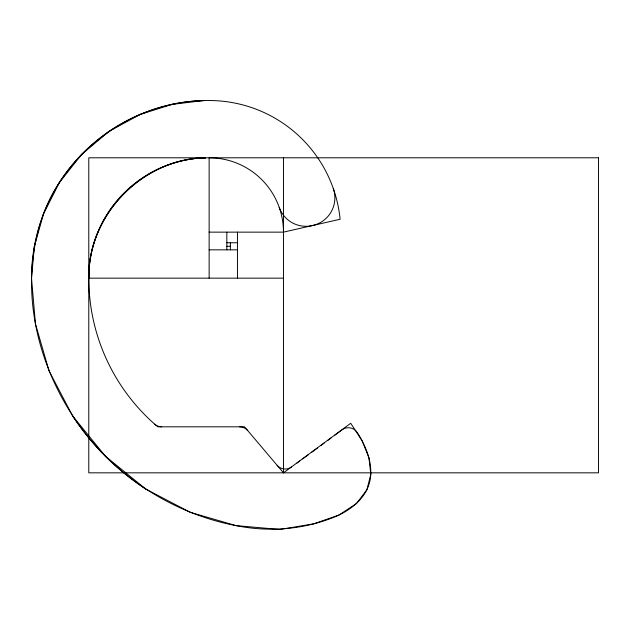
<?xml version="1.0" encoding="UTF-8"?>
<svg xmlns="http://www.w3.org/2000/svg" width="630" height="630" viewBox="0 0 630 630"><rect width="100%" height="100%" fill="white"/><g stroke="black" fill="none" stroke-linecap="round" stroke-linejoin="round"><path stroke-width="0.94" d="M334.538 435.401L342.003 429.825A10.616 10.616 0 0 1 357.297 432.574C366.101 446.449 372.96 462.963 370.164 479.69C366.936 497.322 351.76 509.528 336.121 516.348C304.573 529.523 269.388 532.437 235.943 525.601C186.771 516.269 141.096 491.479 105.564 456.364C44.108 394.845 12.726 297.462 43.533 213.83C68.221 148.515 134.095 101.965 203.907 100.556L209.136 100.532A131.607 131.607 0 0 1 340.106 219.264L283.468 232.139L209.136 232.139M283.468 278.153L88.783 278.153C87.349 215.114 142.553 158.272 205.593 157.799A120.361 120.361 0 0 0 88.775 278.153A194.694 194.694 0 0 0 157.768 426.817L244.534 426.817L283.468 472.831L350.721 423.281L362.029 440.63L368.952 457.829L370.802 474.374L366.896 489.754L356.533 503.465L339.05 514.994L313.74 523.829L279.925 529.468L235.943 525.601L190.26 512.332L145.735 489.061L105.564 456.364L72.663 416.044L49.038 370.873L35.469 323.962L31.5 278.161L34.359 246.346L43.533 213.83L59.425 182.495L81.672 154.381L109.116 131.316L139.962 114.495L172.195 104.36L203.907 100.556A177.629 177.629 0 0 0 31.5 278.161M88.775 278.153C88.09 214.814 142.262 159.004 205.593 157.799M327.498 440.63L330.97 438.055M320.843 445.56L324.127 443.126M311.448 452.466L317.638 447.914M308.456 454.655L302.628 458.916M296.974 463.034L299.786 460.987M226.832 242.755L237.455 242.755M226.832 246.298L230.375 246.298M209.136 249.834L237.455 249.834M283.468 157.799L283.468 472.831M237.455 232.139L237.455 278.153M230.375 242.755L230.375 249.834M226.832 232.139L226.832 249.834M209.136 278.153L209.136 157.799A74.332 74.332 0 0 1 283.468 232.139M161.713 426.817A10.616 10.616 0 0 1 154.696 424.163M333.278 188.449A28.319 28.319 0 0 1 312.842 225.461M145.735 489.069A256.087 256.087 0 0 1 72.671 416.044M312.212 225.603A28.319 28.319 0 0 1 279.232 207.412M239.605 426.817A10.616 10.616 0 0 1 247.716 430.581M291.446 467.05A10.616 10.616 0 0 1 277.106 465.31M598.5 157.799L88.783 157.799L88.783 472.831L598.5 472.831L598.5 157.799"/></g></svg>
